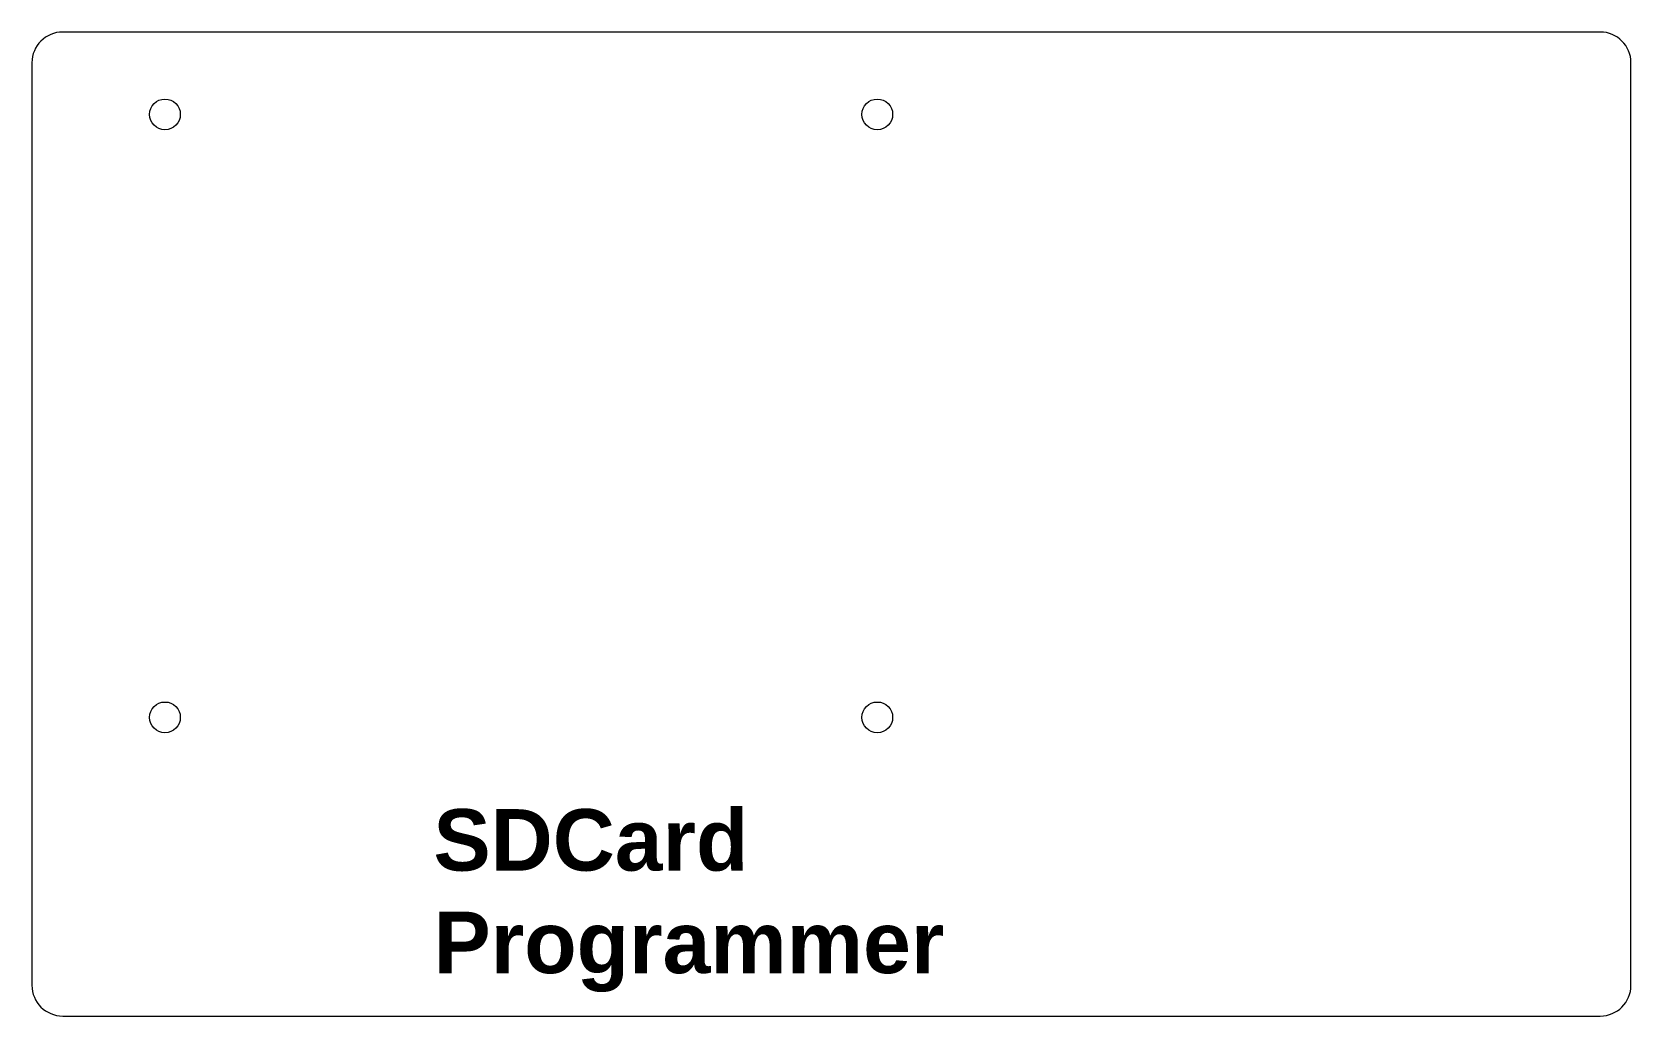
# Model space of a CAD drawing. Header units: millimetres. Extents: x 18 to 148, y 17 to 97.
import ezdxf

# ---------------------------------------------------------------- set-up
doc = ezdxf.new("R2010")
doc.units = ezdxf.units.MM
doc.layers.get('0').update_dxf_attribs({"linetype": 'CONTINUOUS', "lineweight": 25, "true_color": 0x000000})
for name, color, linetype, lineweight, true_color in [('Cut first', 1, 'CONTINUOUS', 0, 0xff0000), ('Cut second', 5, 'CONTINUOUS', 0, 0x0000ff), ('Etch', 7, 'CONTINUOUS', 0, 0x000000)]:
    doc.layers.add(name, color=color, linetype=linetype, lineweight=lineweight, true_color=true_color)
doc.styles.add('textstyle3', font='')
doc.styles.get('textstyle3').set_extended_font_data('Liberation Sans', bold=True)

# ---------------------------------------------------------------- blocks, each defined once
blk = doc.blocks.new('Rpi2')
at = {"layer": 'Cut first'}
for centre in [(-28.956, 24.511), (28.956, 24.511), (-28.956, -24.511), (28.956, -24.511)]:
    blk.add_circle(centre, 1.25, dxfattribs=at)

msp = doc.modelspace()

# ---------------------------------------------------------------- linework, layer by layer
at = {"layer": 'Cut second'}
for p, q in [((145.89, 97.07), (20.89, 97.07)), ((18.39, 94.57), (18.39, 19.57)), ((148.39, 19.57), (148.39, 94.57)), ((20.89, 17.07), (145.89, 17.07))]:
    msp.add_line(p, q, dxfattribs=at)
for centre, start, end in [((20.89, 94.57), 90, 180), ((145.89, 94.57), 0, 90), ((20.89, 19.57), 180, 270), ((145.89, 19.57), 270, 0)]:
    msp.add_arc(centre, 2.5, start, end, dxfattribs=at)

# ---------------------------------------------------------------- block references
msp.add_blockref('Rpi2', (58.16, 65.86))

# ---------------------------------------------------------------- texts
at = {"layer": 'Etch', "insert": (51.03, 33.89), "char_height": 5, "attachment_point": 1, "style": 'textstyle3'}
msp.add_mtext('SDCard\\PProgrammer', dxfattribs=at)

doc.saveas('drawing.dxf')
